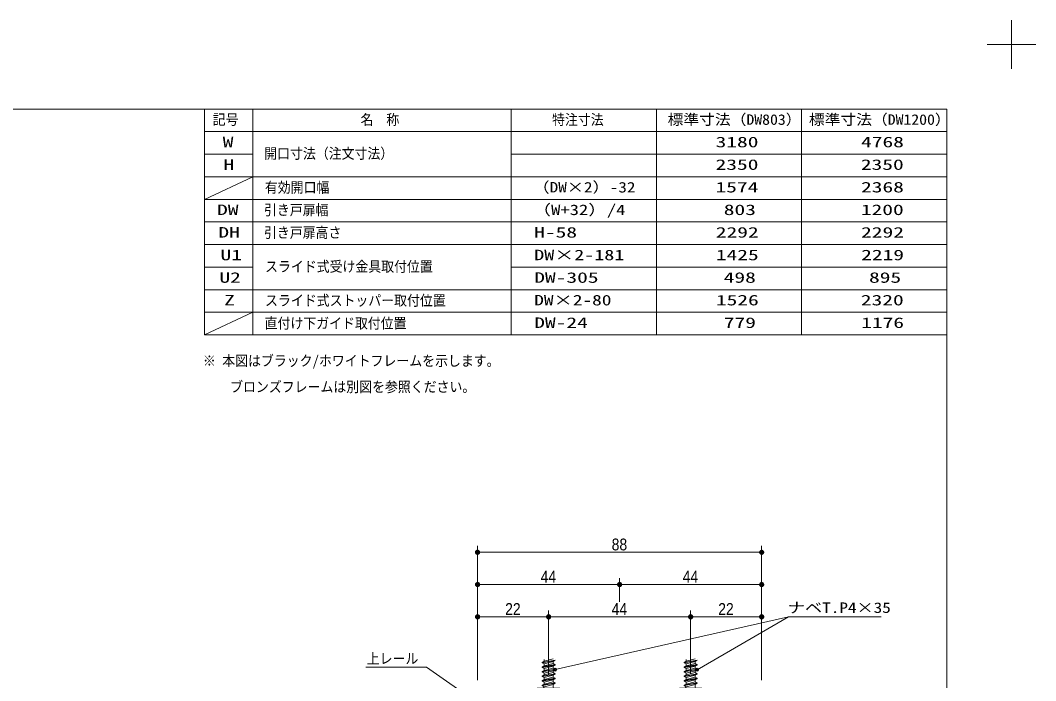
# Model space of a CAD drawing. Units: millimetres, scale not verified, with parts at other scales. Extents: x -6062 to 6062, y -3045 to 3045.
# Drawn here: x -658 to 2488, y 998 to 3045 of the extents above; entities that cross this region are included whole.
import ezdxf
from ezdxf.enums import TextEntityAlignment as Align

# ---------------------------------------------------------------- set-up
doc = ezdxf.new("R2010")
doc.units = ezdxf.units.MM
doc.header["$LTSCALE"] = 20
for name, color, linetype, lineweight in [('0-0_2寸法-3', 7, 'Continuous', 9), ('0-1_3一般', 7, 'Continuous', 9), ('0-2_1図面枠', 7, 'Continuous', 9), ('0-3_2寸法-1', 7, 'Continuous', 9), ('0-4_0', 7, 'Continuous', 9)]:
    doc.layers.add(name, color=color, linetype=linetype, lineweight=lineweight)
doc.styles.add('ＭＳ ゴシック', font='')
doc.styles.add('ＭＳ Ｐゴシック', font='')
doc.styles.get('ＭＳ ゴシック').set_extended_font_data('MS Gothic')
doc.styles.get('ＭＳ Ｐゴシック').set_extended_font_data('MS PGothic')

# ---------------------------------------------------------------- blocks, each defined once
blk = doc.blocks.new('_Dot')
at = {"layer": '0-4_0'}
for p, q in [((-10, 0), (-20, 0)), ((9.78, 2), (-9.78, 2)), ((7.99, 6), (-7.99, 6)), ((9.16, -3.98), (-9.16, -3.98)), ((6, -7.98), (-6, -7.98))]:
    blk.add_line(p, q, dxfattribs=at)
for points in [[(10, 0), (9.92, 1.25), (9.69, 2.49), (9.3, 3.68), (8.76, 4.82), (8.09, 5.88), (7.29, 6.85), (6.37, 7.71), (5.36, 8.44), (4.26, 9.05), (3.09, 9.51), (1.87, 9.82), (0.63, 9.98), (-0.63, 9.98), (-1.87, 9.82), (-3.09, 9.51), (-4.26, 9.05), (-5.36, 8.44), (-6.37, 7.71), (-7.29, 6.85), (-8.09, 5.88), (-8.76, 4.82), (-9.3, 3.68), (-9.69, 2.49), (-9.92, 1.25), (-10, 0), (0, 0)], [(-10, 0), (-9.92, -1.25), (-9.69, -2.49), (-9.3, -3.68), (-8.76, -4.82), (-8.09, -5.88), (-7.29, -6.85), (-6.37, -7.71), (-5.36, -8.44), (-4.26, -9.05), (-3.09, -9.51), (-1.87, -9.82), (-0.63, -9.98), (0.63, -9.98), (1.87, -9.82), (3.09, -9.51), (4.26, -9.05), (5.36, -8.44), (6.37, -7.71), (7.29, -6.85), (8.09, -5.88), (8.76, -4.82), (9.3, -3.68), (9.69, -2.49), (9.92, -1.25), (10, 0), (0, 0)]]:
    blk.add_lwpolyline(points, close=True, dxfattribs=at)
blk = doc.blocks.new('グループ-47')
at = {"layer": '0-1_3一般'}
for p, q in [((63723.7, 21078.2), (64523.7, 21219.6)), ((63723.7, 21078.2), (63723.7, 21104.9)), ((64523.7, 20963.6), (63723.7, 20822.2)), ((63723.7, 20822.2), (63843.7, 20891.5)), ((63723.7, 20795.6), (63723.7, 20822.2)), ((63723.7, 20795.6), (63843.7, 20726.3)), ((64403.7, 21315.5), (63843.7, 21174.2)), ((63843.7, 21291.6), (63843.7, 21174.2)), ((63843.7, 21009), (63843.7, 20891.5)), ((63843.7, 20726.3), (64403.7, 20867.6)), ((64403.7, 21150.3), (64523.7, 21219.6)), ((64403.7, 21150.3), (64403.7, 21032.9)), ((64403.7, 20867.6), (64523.7, 20936.9)), ((64403.7, 20867.6), (64403.7, 20750.2)), ((63723.7, 20512.9), (64523.7, 20654.2)), ((63723.7, 20512.9), (63723.7, 20539.6)), ((64523.7, 20398.2), (63723.7, 20256.9)), ((63723.7, 20256.9), (63843.7, 20326.2)), ((63723.7, 20230.2), (63723.7, 20256.9)), ((63723.7, 20230.2), (63843.7, 20161)), ((64403.7, 20750.2), (63843.7, 20608.9)), ((63843.7, 20726.3), (63843.7, 20608.9)), ((63843.7, 20443.6), (63843.7, 20326.2)), ((63843.7, 20161), (64403.7, 20302.3)), ((64403.7, 20184.9), (63843.7, 20043.5)), ((63843.7, 20161), (63843.7, 20043.5)), ((64523.7, 20680.9), (64403.7, 20750.2)), ((64403.7, 20585), (64523.7, 20654.2)), ((64403.7, 20585), (64403.7, 20467.5)), ((64403.7, 20302.3), (64523.7, 20371.6)), ((64403.7, 20302.3), (64403.7, 20184.9)), ((64523.7, 20115.6), (64403.7, 20184.9)), ((64523.7, 20654.2), (64523.7, 20680.9)), ((63723.7, 19947.6), (64523.7, 20088.9)), ((63723.7, 19947.6), (63723.7, 19974.2)), ((64523.7, 19832.9), (63723.7, 19691.6)), ((63723.7, 19691.6), (63843.7, 19760.9)), ((63723.7, 19664.9), (63723.7, 19691.6)), ((63723.7, 19664.9), (63843.3, 19595.9)), ((63743.7, 19504.9), (64503.7, 19504.9)), ((63843.3, 19595.9), (63843.7, 19595.6)), ((63843.7, 19878.3), (63843.7, 19760.9)), ((63843.7, 19595.6), (64403.7, 19737)), ((64403.7, 20019.6), (64523.7, 20088.9)), ((64403.7, 20019.6), (64403.7, 19902.2)), ((64403.7, 19737), (64523.7, 19806.2)), ((64403.7, 19737), (64403.7, 19604.9)), ((64503.7, 19504.9), (64823.7, 19504.9)), ((64523.7, 20088.9), (64523.7, 20115.6)), ((64823.7, 19504.9), (64823.7, 19360.4)), ((64123.7, 18984.9), (64123.7, 18888.3))]:
    blk.add_line(p, q, dxfattribs=at)
for points in [[(64523.7, 21246.2), (63723.7, 21104.9), (63843.7, 21174.2)], [(63723.7, 21078.2), (63843.7, 21009), (64403.7, 21150.3)], [(63723.7, 20795.6), (64523.7, 20936.9), (64523.7, 20963.6)], [(64523.7, 20963.6), (64403.7, 21032.9), (63843.7, 20891.5)], [(64523.7, 20680.9), (63723.7, 20539.6), (63843.7, 20608.9)], [(63723.7, 20512.9), (63843.7, 20443.6), (64403.7, 20585)], [(63723.7, 20230.2), (64523.7, 20371.6), (64523.7, 20398.2)], [(64523.7, 20398.2), (64403.7, 20467.5), (63843.7, 20326.2)], [(63423.7, 19360.4), (63423.7, 19504.9), (63743.7, 19504.9)], [(64523.7, 20115.6), (63723.7, 19974.2), (63843.7, 20043.5)], [(63723.7, 19947.6), (63843.7, 19878.3), (64403.7, 20019.6)], [(63723.7, 19664.9), (64523.7, 19806.2), (64523.7, 19832.9)], [(64523.7, 19832.9), (64403.7, 19902.2), (63843.7, 19760.9)]]:
    blk.add_lwpolyline(points, dxfattribs=at)
for centre, radius, start, end in [((63743.7, 19604.9), 100, 270, 312.40515), ((63743.7, 19604.9), 100, 312.40515, 354.8103), ((64503.7, 19604.9), 100, 180, 225), ((64503.7, 19604.9), 100, 225, 270), ((63623.7, 19360.4), 200, 180, 205.65891), ((63623.7, 19360.4), 200, 205.65891, 231.31781), ((64123.7, 19984.9), 1000, 231.31781, 250.65891), ((64123.7, 19984.9), 1000, 250.65891, 270), ((64123.7, 19984.9), 1000, 270, 289.34109), ((64123.7, 19984.9), 1000, 289.34109, 308.68219), ((64623.7, 19360.4), 200, 308.68219, 334.34109), ((64623.7, 19360.4), 200, 334.34109, 0)]:
    blk.add_arc(centre, radius, start, end, dxfattribs=at)
blk = doc.blocks.new('グループ-55')
at = {"layer": '0-1_3一般'}
for p, q in [((55723.7, 21246.2), (54923.7, 21104.9)), ((54923.7, 21078.2), (55723.7, 21219.6)), ((54923.7, 21104.9), (55043.7, 21174.2)), ((54923.7, 21078.2), (54923.7, 21104.9)), ((54923.7, 21078.2), (55043.7, 21009)), ((54923.7, 20795.6), (55723.7, 20936.9)), ((54923.7, 20795.6), (54923.7, 20822.2)), ((55603.7, 21315.5), (55043.7, 21174.2)), ((55043.7, 21291.6), (55043.7, 21174.2)), ((55043.7, 21009), (55603.7, 21150.3)), ((55603.7, 21032.9), (55043.7, 20891.5)), ((55043.7, 21009), (55043.7, 20891.5)), ((55603.7, 21150.3), (55723.7, 21219.6)), ((55603.7, 21150.3), (55603.7, 21032.9)), ((55723.7, 20963.6), (55603.7, 21032.9)), ((55603.7, 20867.6), (55723.7, 20936.9)), ((55603.7, 20867.6), (55603.7, 20750.2)), ((55723.7, 20936.9), (55723.7, 20963.6)), ((55723.7, 20680.9), (54923.7, 20539.6)), ((54923.7, 20539.6), (55043.7, 20608.9)), ((54923.7, 20512.9), (54923.7, 20539.6)), ((54923.7, 20512.9), (55043.7, 20443.6)), ((54923.7, 20230.2), (55723.7, 20371.6)), ((54923.7, 20230.2), (54923.7, 20256.9)), ((55043.7, 20726.3), (55043.7, 20608.9)), ((55043.7, 20443.6), (55603.7, 20585)), ((55603.7, 20467.5), (55043.7, 20326.2)), ((55043.7, 20443.6), (55043.7, 20326.2)), ((55043.7, 20161), (55043.7, 20043.5)), ((55603.7, 20585), (55723.7, 20654.2)), ((55603.7, 20585), (55603.7, 20467.5)), ((55723.7, 20398.2), (55603.7, 20467.5)), ((55603.7, 20302.3), (55723.7, 20371.6)), ((55603.7, 20302.3), (55603.7, 20184.9)), ((55723.7, 20371.6), (55723.7, 20398.2)), ((54623.7, 19504.9), (54943.7, 19504.9)), ((54623.7, 19360.4), (54623.7, 19504.9)), ((55723.7, 20115.6), (54923.7, 19974.2)), ((54923.7, 19974.2), (55043.7, 20043.5)), ((54923.7, 19947.6), (54923.7, 19974.2)), ((54923.7, 19947.6), (55043.7, 19878.3)), ((54923.7, 19664.9), (55723.7, 19806.2)), ((54923.7, 19664.9), (54923.7, 19691.6)), ((54923.7, 19664.9), (55043.3, 19595.9)), ((55043.3, 19595.9), (55043.7, 19595.6)), ((55043.7, 19878.3), (55603.7, 20019.6)), ((55603.7, 19902.2), (55043.7, 19760.9)), ((55043.7, 19878.3), (55043.7, 19760.9)), ((55043.7, 19595.6), (55603.7, 19737)), ((55603.7, 20019.6), (55723.7, 20088.9)), ((55603.7, 20019.6), (55603.7, 19902.2)), ((55723.7, 19832.9), (55603.7, 19902.2)), ((55603.7, 19737), (55723.7, 19806.2)), ((55603.7, 19737), (55603.7, 19604.9)), ((55723.7, 19806.2), (55723.7, 19832.9)), ((56023.7, 19504.9), (56023.7, 19360.4)), ((55323.7, 18984.9), (55323.7, 18888.3))]:
    blk.add_line(p, q, dxfattribs=at)
for points in [[(55723.7, 20963.6), (54923.7, 20822.2), (55043.7, 20891.5)], [(54923.7, 20795.6), (55043.7, 20726.3), (55603.7, 20867.6)], [(54923.7, 20512.9), (55723.7, 20654.2), (55723.7, 20680.9)], [(55723.7, 20398.2), (54923.7, 20256.9), (55043.7, 20326.2)], [(54923.7, 20230.2), (55043.7, 20161), (55603.7, 20302.3)], [(55723.7, 20680.9), (55603.7, 20750.2), (55043.7, 20608.9)], [(55723.7, 20115.6), (55603.7, 20184.9), (55043.7, 20043.5)], [(54923.7, 19947.6), (55723.7, 20088.9), (55723.7, 20115.6)], [(55723.7, 19832.9), (54923.7, 19691.6), (55043.7, 19760.9)], [(54943.7, 19504.9), (55703.7, 19504.9), (56023.7, 19504.9)]]:
    blk.add_lwpolyline(points, dxfattribs=at)
for centre, radius, start, end in [((54943.7, 19604.9), 100, 270, 312.40515), ((54943.7, 19604.9), 100, 312.40515, 354.8103), ((55703.7, 19604.9), 100, 180, 225), ((55703.7, 19604.9), 100, 225, 270), ((54823.7, 19360.4), 200, 180, 205.65891), ((54823.7, 19360.4), 200, 205.65891, 231.31781), ((55323.7, 19984.9), 1000, 231.31781, 250.65891), ((55323.7, 19984.9), 1000, 250.65891, 270), ((55323.7, 19984.9), 1000, 270, 289.34109), ((55323.7, 19984.9), 1000, 289.34109, 308.68219), ((55823.7, 19360.4), 200, 308.68219, 334.34109), ((55823.7, 19360.4), 200, 334.34109, 0)]:
    blk.add_arc(centre, radius, start, end, dxfattribs=at)
blk = doc.blocks.new('グループ-65')
at = {"layer": '0-1_3一般'}
for name in ['グループ-55', 'グループ-47']:
    blk.add_blockref(name, (0, 0), dxfattribs=at)
blk = doc.blocks.new('グループ-66')
at = {"layer": '0-1_3一般'}
blk.add_blockref('グループ-65', (0, 0), dxfattribs=at)
blk = doc.blocks.new('グループ-79')
at = {"layer": '0-2_1図面枠'}
for p, q in [((84000, 57900), (84000, 60900)), ((85500, 59400), (82500, 59400))]:
    blk.add_line(p, q, dxfattribs=at)
blk = doc.blocks.new('グループ-81')
at = {"layer": '0-2_1図面枠'}
blk.add_lwpolyline([(-80000, 55400), (80000, 55400), (80000, -55400), (-80000, -55400)], close=True, dxfattribs=at)
blk = doc.blocks.new('図面枠')
at = {"layer": '0-2_1図面枠'}
for name in ['グループ-79', 'グループ-81']:
    blk.add_blockref(name, (0, 0), dxfattribs=at)

msp = doc.modelspace()

# ---------------------------------------------------------------- linework, layer by layer
at = {"layer": '0-0_2寸法-3'}
for p, q in [((1722.1, 1196.34), (998.68, 1032.71)), ((1003.58, 1033.71), (993.79, 1033.71)), ((1002.68, 1029.71), (994.69, 1029.71)), ((998.86, 1037.71), (998.51, 1037.71)), ((998.86, 1037.71), (998.51, 1037.71)), ((1443.42, 1033.61), (1433.63, 1033.61)), ((1442.52, 1029.61), (1434.53, 1029.61)), ((1438.7, 1037.61), (1438.35, 1037.61)), ((1438.7, 1037.61), (1438.35, 1037.61))]:
    msp.add_line(p, q, dxfattribs=at)
for points in [[(1438.52, 1032.62), (1722.1, 1196.34), (2008.4, 1196.34)], [(758.68, 929.74), (600.86, 1040.25), (412.57, 1040.25)]]:
    msp.add_lwpolyline(points, dxfattribs=at)
for centre in [(998.68, 1032.71), (998.68, 1032.71), (1438.52, 1032.62), (1438.52, 1032.62)]:
    msp.add_circle(centre, 5.01, dxfattribs=at)
at = {"layer": '0-2_1図面枠'}
for p, q in [((62.5, 2770), (62.5, 2070)), ((862.5, 2770), (862.5, 2070)), ((1312.5, 2770), (1312.5, 2070)), ((1762.5, 2770), (1762.5, 2070)), ((2212.5, 2700), (-87.5, 2700)), ((62.5, 2630), (-87.5, 2630)), ((2212.5, 2630), (862.5, 2630)), ((2212.5, 2560), (-87.5, 2560)), ((62.5, 2560), (-87.5, 2490)), ((2212.5, 2490), (-87.5, 2490)), ((2212.5, 2420), (-87.5, 2420)), ((2212.5, 2420), (-87.5, 2420)), ((2212.5, 2350), (-87.5, 2350)), ((62.5, 2280), (-87.5, 2280)), ((2212.5, 2280), (862.5, 2280)), ((2212.5, 2210), (-87.5, 2210)), ((62.5, 2140), (-87.5, 2070)), ((2212.5, 2140), (-87.5, 2140))]:
    msp.add_line(p, q, dxfattribs=at)
msp.add_lwpolyline([(-87.5, 2770), (2212.5, 2770), (2212.5, 2070), (-87.5, 2070)], close=True, dxfattribs=at)
at = {"layer": '0-3_2寸法-1'}
for p, q in [((758.68, 1316.34), (758.68, 1416.34)), ((1638.68, 1316.34), (1638.68, 1416.34)), ((771.4, 1396.34), (1625.97, 1396.34)), ((758.68, 1216.34), (758.68, 1316.34)), ((1185.97, 1296.34), (771.4, 1296.34)), ((1198.68, 1242.79), (1198.68, 1316.34)), ((1198.68, 1242.79), (1198.68, 1316.34)), ((1211.4, 1296.34), (1625.97, 1296.34)), ((1638.68, 1216.34), (1638.68, 1316.34)), ((758.68, 1000.25), (758.68, 1216.34)), ((771.4, 1196.34), (965.97, 1196.34)), ((978.68, 1016.34), (978.68, 1216.34)), ((978.68, 1016.34), (978.68, 1216.34)), ((1405.97, 1196.34), (991.4, 1196.34)), ((1418.68, 1021.91), (1418.68, 1216.34)), ((1418.68, 1021.91), (1418.68, 1216.34)), ((1431.4, 1196.34), (1625.97, 1196.34)), ((1638.68, 1000.25), (1638.68, 1216.34))]:
    msp.add_line(p, q, dxfattribs=at)

# ---------------------------------------------------------------- block references
at = {"layer": '0-1_3一般', "xscale": 0.05, "yscale": 0.05}
msp.add_blockref('グループ-66', (-1787.5, 0), dxfattribs=at)
at = {"layer": '0-2_1図面枠', "xscale": 0.05, "yscale": 0.05}
msp.add_blockref('図面枠', (-1787.5, 0), dxfattribs=at)
at = {"layer": '0-3_2寸法-1', "xscale": 0.6356201, "yscale": 0.6356201, "rotation": 180}
for p in [(758.68, 1396.34), (758.68, 1296.34), (1198.68, 1296.34), (758.68, 1196.34), (978.68, 1196.34), (1418.68, 1196.34)]:
    msp.add_blockref('_Dot', p, dxfattribs=at)
at = {"layer": '0-3_2寸法-1', "xscale": 0.6356201, "yscale": 0.6356201}
for p in [(1638.68, 1396.34), (1198.68, 1296.34), (1638.68, 1296.34), (978.68, 1196.34), (1418.68, 1196.34), (1638.68, 1196.34)]:
    msp.add_blockref('_Dot', p, dxfattribs=at)

# ---------------------------------------------------------------- texts
at = {"layer": '0-0_2寸法-3', "style": 'ＭＳ ゴシック'}
for s, width, p in [('ナベT.P4×35', 1.2, (1719.6, 1198.74)), ('上レール', 0.9, (415.46, 1041.08))]:
    msp.add_text(s, height=32.55, dxfattribs=dict(at, width=width)).set_placement(p, align=Align.BOTTOM_LEFT)
at = {"layer": '0-2_1図面枠', "style": 'ＭＳ ゴシック'}
for s, width, p in [('記号', 0.9, (-61.77, 2711.64)), ('名\u3000称', 0.9, (396.3, 2711.07)), ('特注寸法', 0.9, (989.42, 2711.15)), ('標準寸法（DW803）', 1.1, (1347.3, 2711.35)), ('標準寸法（DW1200）', 1.1, (1785, 2711.35)), ('W', 1.5, (-30.75, 2641.83)), ('3180', 1.5, (1495.86, 2641.74)), ('4768', 1.5, (1946.43, 2641.83)), ('開口寸法（注文寸法）', 0.9, (97.9, 2606.25)), ('H', 1.5, (-28.25, 2571.83)), ('2350', 1.5, (1495.86, 2571.74)), ('2350', 1.5, (1945.86, 2571.74)), ('有効開口幅', 0.9, (99.79, 2500.98)), ('（DW×2）-32', 1.2, (928.67, 2501.64)), ('1574', 1.5, (1495.66, 2501.74)), ('2368', 1.5, (1946.43, 2501.83)), ('DW', 1.5, (-48.15, 2431.83)), ('引き戸扉幅', 0.9, (97.12, 2431.35)), ('（W+32）/4', 1.3, (928.67, 2431.64)), ('803', 1.5, (1521.23, 2431.74)), ('1200', 1.5, (1945.86, 2431.74)), ('DH', 1.5, (-44.11, 2361.83)), ('引き戸扉高さ', 0.9, (97.12, 2361.17)), ('H-58', 1.5, (934.05, 2361.83)), ('2292', 1.5, (1496.64, 2361.83)), ('2292', 1.5, (1946.64, 2361.83)), ('U1', 1.5, (-37.65, 2291.74)), ('DW×2-181', 1.4, (934.22, 2291.74)), ('1425', 1.5, (1496.64, 2291.74)), ('2219', 1.5, (1946.84, 2291.74)), ('スライド式受け金具取付位置', 0.9, (100.57, 2255.97)), ('U2', 1.5, (-41.02, 2221.83)), ('DW-305', 1.5, (934.22, 2221.74)), ('498', 1.5, (1521.03, 2221.83)), ('895', 1.5, (1971.23, 2221.83)), ('Z', 1.5, (-26.23, 2151.83)), ('スライド式ストッパー取付位置', 0.9, (100.57, 2150.78)), ('DW×2-80', 1.35, (934.22, 2151.74)), ('1526', 1.5, (1496.84, 2151.74)), ('2320', 1.5, (1945.86, 2151.74)), ('直付け下ガイド取付位置', 0.9, (99.05, 2080.2)), ('DW-24', 1.5, (934.22, 2081.83)), ('779', 1.5, (1521.43, 2081.83)), ('1176', 1.5, (1946.84, 2081.74)), ('※ 本図はブラック/ホワイトフレームを示します。', 0.9, (-92.1, 1963.88)), ('\u3000  ブロンズフレームは別図を参照ください。', 0.9, (-87.5, 1883.14))]:
    msp.add_text(s, height=32.55, dxfattribs=dict(at, width=width)).set_placement(p, align=Align.BOTTOM_LEFT)
at = {"layer": '0-3_2寸法-1', "style": 'ＭＳ Ｐゴシック', "width": 0.9}
for s, p in [('88', (1174.09, 1391.29)), ('44', (953.99, 1291.29)), ('44', (1393.99, 1291.29)), ('22', (844.09, 1191.29)), ('44', (1173.99, 1191.29)), ('22', (1504.09, 1191.29))]:
    msp.add_text(s, height=36.66, dxfattribs=at).set_placement(p, align=Align.BOTTOM_LEFT)

doc.saveas('drawing.dxf')
